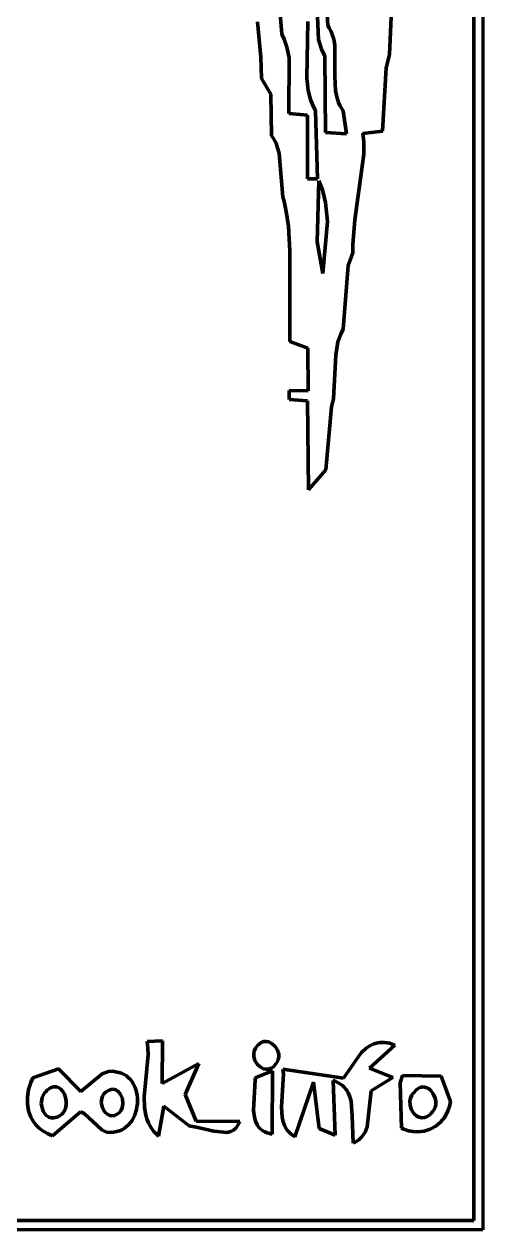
# Model space of a CAD drawing. Header units: millimetres. Extents: x 0 to 7.9, y 0 to 11.
# Drawn here: x 7.184 to 7.875, y 0 to 1.816 of the extents above; entities that cross this region are included whole.
import ezdxf

# ---------------------------------------------------------------- set-up
doc = ezdxf.new("R2010")
doc.units = ezdxf.units.MM
doc.layers.add('color#010101ff', color=7, linetype='CONTINUOUS', lineweight=100)
doc.layers.add('color#ffffffff', color=7, linetype='CONTINUOUS', lineweight=100)

msp = doc.modelspace()

# ---------------------------------------------------------------- linework, layer by layer
at = {"layer": 'color#010101ff'}
for p, q in [((7.875, 11.0278), (7.875, 0)), ((7.8611, 0.014), (7.8616, 11.0137)), ((7.6411, 1.8146), (7.6369, 1.8933)), ((7.6235, 1.8745), (7.6272, 1.7933)), ((7.567, 1.8654), (7.5718, 1.8011)), ((7.7371, 1.8384), (7.7341, 1.7708)), ((7.5403, 1.7664), (7.5352, 1.8196)), ((7.6097, 1.7351), (7.6111, 1.8203)), ((7.5718, 1.8011), (7.5756, 1.7935)), ((7.6436, 1.8105), (7.6411, 1.8146)), ((7.6458, 1.8064), (7.6436, 1.8105)), ((7.6476, 1.8022), (7.6458, 1.8064)), ((7.6503, 1.7935), (7.6476, 1.8022)), ((7.5756, 1.7935), (7.5798, 1.7817)), ((7.5798, 1.7817), (7.5831, 1.7655)), ((7.6272, 1.7933), (7.6317, 1.7786)), ((7.6519, 1.7847), (7.6503, 1.7935)), ((7.6521, 1.7385), (7.6519, 1.7847)), ((7.5412, 1.7343), (7.5403, 1.7664)), ((7.5831, 1.7655), (7.5828, 1.6815)), ((7.6317, 1.7786), (7.637, 1.7681)), ((7.637, 1.7681), (7.638, 1.6531)), ((7.7341, 1.7708), (7.7305, 1.7543)), ((7.7291, 1.7503), (7.7238, 1.655)), ((7.7305, 1.7543), (7.7291, 1.7503)), ((7.5555, 1.7108), (7.5412, 1.7343)), ((7.6118, 1.7165), (7.6097, 1.7351)), ((7.6531, 1.7157), (7.6521, 1.7385)), ((7.5567, 1.6483), (7.5555, 1.7108)), ((7.6153, 1.703), (7.6118, 1.7165)), ((7.6548, 1.7068), (7.6531, 1.7157)), ((7.6186, 1.6943), (7.6153, 1.703)), ((7.623, 1.6857), (7.6186, 1.6943)), ((7.6576, 1.6982), (7.6548, 1.7068)), ((7.6595, 1.694), (7.6576, 1.6982)), ((7.6617, 1.6899), (7.6595, 1.694)), ((7.6643, 1.6858), (7.6617, 1.6899)), ((7.5828, 1.6815), (7.6107, 1.6792)), ((7.6107, 1.6792), (7.6108, 1.5834)), ((7.6256, 1.5833), (7.623, 1.6857)), ((7.6695, 1.6511), (7.6643, 1.6858)), ((7.638, 1.6531), (7.6695, 1.6511)), ((7.7238, 1.655), (7.6943, 1.6518)), ((7.5586, 1.6455), (7.5567, 1.6483)), ((7.5633, 1.6368), (7.5586, 1.6455)), ((7.5678, 1.6215), (7.5633, 1.6368)), ((7.6943, 1.6518), (7.6955, 1.6391)), ((7.6955, 1.6391), (7.6958, 1.6204)), ((7.5735, 1.5564), (7.5678, 1.6215)), ((7.6958, 1.6204), (7.682, 1.5217)), ((7.6108, 1.5834), (7.6256, 1.5833)), ((7.6277, 1.5803), (7.6253, 1.4882)), ((7.6331, 1.5667), (7.6277, 1.5803)), ((7.6379, 1.5479), (7.6331, 1.5667)), ((7.5754, 1.5491), (7.5735, 1.5564)), ((7.5786, 1.5343), (7.5754, 1.5491)), ((7.6406, 1.5188), (7.6379, 1.5479)), ((7.5819, 1.512), (7.5786, 1.5343)), ((7.5841, 1.4745), (7.5819, 1.512)), ((7.6339, 1.4405), (7.6406, 1.5188)), ((7.682, 1.5217), (7.6788, 1.4844)), ((7.584, 1.3385), (7.5841, 1.4745)), ((7.6253, 1.4882), (7.6339, 1.4405)), ((7.6789, 1.4719), (7.6718, 1.4529)), ((7.6788, 1.4844), (7.6789, 1.4719)), ((7.6718, 1.4529), (7.6647, 1.3567)), ((7.6608, 1.3493), (7.6566, 1.3378)), ((7.6647, 1.3567), (7.6608, 1.3493)), ((7.6111, 1.328), (7.584, 1.3385)), ((7.6117, 1.264), (7.6111, 1.328)), ((7.6566, 1.3378), (7.6532, 1.3179)), ((7.6532, 1.3179), (7.6499, 1.252)), ((7.5831, 1.2511), (7.5833, 1.2647)), ((7.5833, 1.2647), (7.6117, 1.264)), ((7.6108, 1.2491), (7.5831, 1.2511)), ((7.6124, 1.1148), (7.6108, 1.2491)), ((7.6469, 1.24), (7.6382, 1.1447)), ((7.6499, 1.252), (7.6469, 1.24)), ((7.6382, 1.1447), (7.6124, 1.1148)), ((7.3691, 0.2836), (7.3922, 0.2846)), ((7.3702, 0.2738), (7.3691, 0.2836)), ((7.3704, 0.2636), (7.3702, 0.2738)), ((7.3922, 0.2846), (7.3915, 0.2207)), ((7.5305, 0.2694), (7.5325, 0.2735)), ((7.5325, 0.2735), (7.534, 0.2755)), ((7.534, 0.2755), (7.5356, 0.2777)), ((7.5356, 0.2777), (7.5373, 0.2795)), ((7.5373, 0.2795), (7.5391, 0.281)), ((7.5391, 0.281), (7.5409, 0.2822)), ((7.5409, 0.2822), (7.5447, 0.2836)), ((7.5447, 0.2836), (7.5485, 0.2839)), ((7.5485, 0.2839), (7.5523, 0.2831)), ((7.5523, 0.2831), (7.5576, 0.2804)), ((7.5576, 0.2804), (7.5621, 0.2762)), ((7.5621, 0.2762), (7.5655, 0.2708)), ((7.6916, 0.2669), (7.6992, 0.2737)), ((7.6992, 0.2737), (7.7047, 0.2773)), ((7.7422, 0.2784), (7.7043, 0.2438)), ((7.7047, 0.2773), (7.7105, 0.2801)), ((7.7105, 0.2801), (7.7167, 0.2818)), ((7.7167, 0.2818), (7.72, 0.2823)), ((7.72, 0.2823), (7.7234, 0.2824)), ((7.7234, 0.2824), (7.7269, 0.2823)), ((7.7269, 0.2823), (7.7306, 0.2819)), ((7.7306, 0.2819), (7.7343, 0.2811)), ((7.7343, 0.2811), (7.7382, 0.2799)), ((7.7382, 0.2799), (7.7422, 0.2784)), ((7.3648, 0.2002), (7.3704, 0.2636)), ((7.5296, 0.2652), (7.5305, 0.2694)), ((7.5297, 0.261), (7.5296, 0.2652)), ((7.5314, 0.255), (7.5297, 0.261)), ((7.5348, 0.2496), (7.5314, 0.255)), ((7.5665, 0.2562), (7.5646, 0.2521)), ((7.5655, 0.2708), (7.5673, 0.2647)), ((7.5674, 0.2605), (7.5665, 0.2562)), ((7.5673, 0.2647), (7.5674, 0.2605)), ((7.6652, 0.2284), (7.6916, 0.2669)), ((7.197, 0.2293), (7.2355, 0.2428)), ((7.2355, 0.2428), (7.269, 0.2084)), ((7.3014, 0.2351), (7.3109, 0.2388)), ((7.3109, 0.2388), (7.3172, 0.239)), ((7.3172, 0.239), (7.3216, 0.2381)), ((7.3216, 0.2381), (7.3262, 0.2373)), ((7.3262, 0.2373), (7.3305, 0.2359)), ((7.3915, 0.2207), (7.4472, 0.2506)), ((7.4472, 0.2506), (7.4264, 0.2037)), ((7.5319, 0.2289), (7.5579, 0.2396)), ((7.5393, 0.2454), (7.5348, 0.2496)), ((7.5446, 0.2427), (7.5393, 0.2454)), ((7.5485, 0.242), (7.5446, 0.2427)), ((7.5523, 0.2422), (7.5485, 0.242)), ((7.5561, 0.2436), (7.5523, 0.2422)), ((7.558, 0.2447), (7.5561, 0.2436)), ((7.5579, 0.2396), (7.5577, 0.1442)), ((7.5598, 0.2462), (7.558, 0.2447)), ((7.5615, 0.248), (7.5598, 0.2462)), ((7.5631, 0.2502), (7.5615, 0.248)), ((7.5646, 0.2521), (7.5631, 0.2502)), ((7.5743, 0.2353), (7.5735, 0.2423)), ((7.5735, 0.2423), (7.6652, 0.2284)), ((7.7043, 0.2438), (7.7391, 0.2296)), ((7.1905, 0.2114), (7.1938, 0.2222)), ((7.1938, 0.2222), (7.197, 0.2293)), ((7.269, 0.2084), (7.3014, 0.2351)), ((7.3305, 0.2359), (7.3344, 0.2341)), ((7.3344, 0.2341), (7.3379, 0.2319)), ((7.3379, 0.2319), (7.3411, 0.2293)), ((7.3411, 0.2293), (7.344, 0.2263)), ((7.344, 0.2263), (7.3465, 0.223)), ((7.3465, 0.223), (7.3486, 0.2194)), ((7.3486, 0.2194), (7.3504, 0.2156)), ((7.5295, 0.1797), (7.532, 0.2258)), ((7.532, 0.2258), (7.5319, 0.2289)), ((7.5714, 0.1847), (7.5743, 0.2353)), ((7.6199, 0.2227), (7.5917, 0.1404)), ((7.6281, 0.1529), (7.6199, 0.2227)), ((7.6533, 0.2233), (7.6492, 0.2249)), ((7.6492, 0.2249), (7.6525, 0.1428)), ((7.657, 0.2215), (7.6533, 0.2233)), ((7.6604, 0.2195), (7.657, 0.2215)), ((7.6633, 0.2173), (7.6604, 0.2195)), ((7.7391, 0.2296), (7.7065, 0.2096)), ((7.7505, 0.2217), (7.7538, 0.2325)), ((7.7525, 0.1531), (7.7505, 0.2217)), ((7.7538, 0.2325), (7.812, 0.2318)), ((7.812, 0.2318), (7.8262, 0.1932)), ((7.1887, 0.2005), (7.1905, 0.2114)), ((7.1887, 0.1898), (7.1887, 0.2005)), ((7.2145, 0.2063), (7.2108, 0.1996)), ((7.2157, 0.2077), (7.2145, 0.2063)), ((7.2184, 0.2104), (7.2157, 0.2077)), ((7.221, 0.2124), (7.2184, 0.2104)), ((7.2236, 0.214), (7.221, 0.2124)), ((7.226, 0.215), (7.2236, 0.214)), ((7.2284, 0.2155), (7.226, 0.215)), ((7.2307, 0.2156), (7.2284, 0.2155)), ((7.2329, 0.2153), (7.2307, 0.2156)), ((7.235, 0.2146), (7.2329, 0.2153)), ((7.237, 0.2135), (7.235, 0.2146)), ((7.2388, 0.2122), (7.237, 0.2135)), ((7.242, 0.2086), (7.2388, 0.2122)), ((7.2445, 0.2042), (7.242, 0.2086)), ((7.2462, 0.1992), (7.2445, 0.2042)), ((7.3018, 0.2014), (7.3006, 0.1977)), ((7.3039, 0.2047), (7.3018, 0.2014)), ((7.3069, 0.2074), (7.3039, 0.2047)), ((7.309, 0.209), (7.3069, 0.2074)), ((7.311, 0.2102), (7.309, 0.209)), ((7.3129, 0.2111), (7.311, 0.2102)), ((7.3148, 0.2116), (7.3129, 0.2111)), ((7.3184, 0.2118), (7.3148, 0.2116)), ((7.3218, 0.2109), (7.3184, 0.2118)), ((7.3247, 0.2092), (7.3218, 0.2109)), ((7.3284, 0.2051), (7.3247, 0.2092)), ((7.3317, 0.1979), (7.3284, 0.2051)), ((7.3504, 0.2156), (7.3519, 0.2116)), ((7.3519, 0.2116), (7.353, 0.2074)), ((7.353, 0.2074), (7.3538, 0.2031)), ((7.3538, 0.2031), (7.3543, 0.1988)), ((7.3651, 0.185), (7.3648, 0.2002)), ((7.4264, 0.2037), (7.4428, 0.1636)), ((7.6659, 0.2149), (7.6633, 0.2173)), ((7.6682, 0.2123), (7.6659, 0.2149)), ((7.6703, 0.2095), (7.6682, 0.2123)), ((7.672, 0.2066), (7.6703, 0.2095)), ((7.6747, 0.2004), (7.672, 0.2066)), ((7.6765, 0.1937), (7.6747, 0.2004)), ((7.7065, 0.2096), (7.7008, 0.1554)), ((7.7677, 0.2028), (7.7657, 0.1986)), ((7.7691, 0.2048), (7.7677, 0.2028)), ((7.7708, 0.2066), (7.7691, 0.2048)), ((7.7727, 0.2091), (7.7708, 0.2066)), ((7.7747, 0.2111), (7.7727, 0.2091)), ((7.7768, 0.2127), (7.7747, 0.2111)), ((7.7789, 0.2139), (7.7768, 0.2127)), ((7.7809, 0.2148), (7.7789, 0.2139)), ((7.783, 0.2152), (7.7809, 0.2148)), ((7.7851, 0.2154), (7.783, 0.2152)), ((7.789, 0.2147), (7.7851, 0.2154)), ((7.7928, 0.2129), (7.789, 0.2147)), ((7.7962, 0.2103), (7.7928, 0.2129)), ((7.8003, 0.2049), (7.7962, 0.2103)), ((7.8031, 0.1984), (7.8003, 0.2049)), ((7.1904, 0.1795), (7.1887, 0.1898)), ((7.2108, 0.1996), (7.2095, 0.1899)), ((7.2095, 0.1899), (7.2122, 0.1786)), ((7.245, 0.1806), (7.246, 0.1831)), ((7.246, 0.1831), (7.2471, 0.1883)), ((7.2471, 0.1938), (7.2462, 0.1992)), ((7.2471, 0.1883), (7.2471, 0.1938)), ((7.3006, 0.1977), (7.3, 0.1918)), ((7.3, 0.1918), (7.3017, 0.1839)), ((7.3017, 0.1839), (7.3055, 0.1772)), ((7.3298, 0.1802), (7.3315, 0.1838)), ((7.3315, 0.1838), (7.3326, 0.1898)), ((7.3326, 0.1898), (7.3317, 0.1979)), ((7.3537, 0.1855), (7.3529, 0.1811)), ((7.3543, 0.1899), (7.3537, 0.1855)), ((7.3543, 0.1988), (7.3544, 0.1943)), ((7.3544, 0.1943), (7.3543, 0.1899)), ((7.3665, 0.1753), (7.3651, 0.185)), ((7.3943, 0.1862), (7.3863, 0.1414)), ((7.4324, 0.1566), (7.3943, 0.1862)), ((7.5723, 0.1698), (7.5714, 0.1847)), ((7.6782, 0.1715), (7.6765, 0.1937)), ((7.7657, 0.1986), (7.7648, 0.1942)), ((7.7648, 0.1942), (7.7652, 0.1874)), ((7.7652, 0.1874), (7.7673, 0.181)), ((7.8007, 0.1799), (7.8029, 0.1843)), ((7.8029, 0.1843), (7.8039, 0.189)), ((7.804, 0.1937), (7.8031, 0.1984)), ((7.8039, 0.189), (7.804, 0.1937)), ((7.8246, 0.1859), (7.8222, 0.1791)), ((7.8262, 0.1932), (7.8246, 0.1859)), ((7.1939, 0.1699), (7.1904, 0.1795)), ((7.1973, 0.1639), (7.1939, 0.1699)), ((7.2014, 0.1584), (7.1973, 0.1639)), ((7.2122, 0.1786), (7.2166, 0.1727)), ((7.2166, 0.1727), (7.221, 0.1699)), ((7.221, 0.1699), (7.2245, 0.1689)), ((7.2245, 0.1689), (7.2285, 0.1688)), ((7.2685, 0.1778), (7.2264, 0.1419)), ((7.2285, 0.1688), (7.2328, 0.1698)), ((7.2328, 0.1698), (7.2357, 0.1709)), ((7.2357, 0.1709), (7.2382, 0.1724)), ((7.2382, 0.1724), (7.2404, 0.1741)), ((7.2404, 0.1741), (7.2422, 0.176)), ((7.2422, 0.176), (7.2438, 0.1782)), ((7.2438, 0.1782), (7.245, 0.1806)), ((7.274, 0.1752), (7.2685, 0.1778)), ((7.3006, 0.1506), (7.274, 0.1752)), ((7.3055, 0.1772), (7.3096, 0.1736)), ((7.3096, 0.1736), (7.3127, 0.1722)), ((7.3127, 0.1722), (7.3162, 0.1717)), ((7.3162, 0.1717), (7.3199, 0.1723)), ((7.3199, 0.1723), (7.3218, 0.1731)), ((7.3218, 0.1731), (7.3237, 0.1742)), ((7.3237, 0.1742), (7.3257, 0.1757)), ((7.3257, 0.1757), (7.3273, 0.177)), ((7.3273, 0.177), (7.3298, 0.1802)), ((7.3464, 0.165), (7.3439, 0.1616)), ((7.3485, 0.1688), (7.3464, 0.165)), ((7.3503, 0.1727), (7.3485, 0.1688)), ((7.3517, 0.1768), (7.3503, 0.1727)), ((7.3529, 0.1811), (7.3517, 0.1768)), ((7.3676, 0.1706), (7.3665, 0.1753)), ((7.3691, 0.166), (7.3676, 0.1706)), ((7.3709, 0.1615), (7.3691, 0.166)), ((7.4428, 0.1636), (7.5085, 0.1632)), ((7.5306, 0.1697), (7.5295, 0.1797)), ((7.5322, 0.1636), (7.5306, 0.1697)), ((7.5347, 0.1581), (7.5322, 0.1636)), ((7.5739, 0.1628), (7.5723, 0.1698)), ((7.6797, 0.1304), (7.6782, 0.1715)), ((7.7673, 0.181), (7.7709, 0.1755)), ((7.7709, 0.1755), (7.7756, 0.1713)), ((7.7756, 0.1713), (7.7792, 0.1696)), ((7.7792, 0.1696), (7.7831, 0.1688)), ((7.7831, 0.1688), (7.7871, 0.1691)), ((7.7871, 0.1691), (7.7892, 0.1698)), ((7.7892, 0.1698), (7.7912, 0.1708)), ((7.7912, 0.1708), (7.7933, 0.1721)), ((7.7933, 0.1721), (7.7953, 0.1738)), ((7.7953, 0.1738), (7.7973, 0.1759)), ((7.7973, 0.1759), (7.7992, 0.1779)), ((7.7992, 0.1779), (7.8007, 0.1799)), ((7.8174, 0.17), (7.8112, 0.1623)), ((7.8222, 0.1791), (7.8174, 0.17)), ((7.2064, 0.1534), (7.2014, 0.1584)), ((7.2122, 0.1489), (7.2064, 0.1534)), ((7.2189, 0.1451), (7.2122, 0.1489)), ((7.3078, 0.1473), (7.3006, 0.1506)), ((7.314, 0.1467), (7.3078, 0.1473)), ((7.3185, 0.1474), (7.314, 0.1467)), ((7.323, 0.1481), (7.3185, 0.1474)), ((7.3273, 0.1493), (7.323, 0.1481)), ((7.3312, 0.1509), (7.3273, 0.1493)), ((7.3348, 0.153), (7.3312, 0.1509)), ((7.3382, 0.1555), (7.3348, 0.153)), ((7.3412, 0.1584), (7.3382, 0.1555)), ((7.3439, 0.1616), (7.3412, 0.1584)), ((7.3731, 0.1572), (7.3709, 0.1615)), ((7.3757, 0.153), (7.3731, 0.1572)), ((7.3788, 0.1489), (7.3757, 0.153)), ((7.3823, 0.1451), (7.3788, 0.1489)), ((7.4452, 0.1543), (7.4324, 0.1566)), ((7.4697, 0.1489), (7.4452, 0.1543)), ((7.4889, 0.1465), (7.4697, 0.1489)), ((7.4953, 0.148), (7.4889, 0.1465)), ((7.4991, 0.1501), (7.4953, 0.148)), ((7.5027, 0.1533), (7.4991, 0.1501)), ((7.5043, 0.1553), (7.5027, 0.1533)), ((7.5058, 0.1576), (7.5043, 0.1553)), ((7.5072, 0.1602), (7.5058, 0.1576)), ((7.5085, 0.1632), (7.5072, 0.1602)), ((7.5364, 0.1556), (7.5347, 0.1581)), ((7.5384, 0.1532), (7.5364, 0.1556)), ((7.5407, 0.1511), (7.5384, 0.1532)), ((7.5433, 0.1493), (7.5407, 0.1511)), ((7.5463, 0.1476), (7.5433, 0.1493)), ((7.5497, 0.1462), (7.5463, 0.1476)), ((7.5535, 0.1451), (7.5497, 0.1462)), ((7.5765, 0.1563), (7.5739, 0.1628)), ((7.5782, 0.1532), (7.5765, 0.1563)), ((7.5802, 0.1503), (7.5782, 0.1532)), ((7.5825, 0.1475), (7.5802, 0.1503)), ((7.5852, 0.145), (7.5825, 0.1475)), ((7.6525, 0.1428), (7.6281, 0.1529)), ((7.6974, 0.1473), (7.6924, 0.1401)), ((7.7008, 0.1554), (7.6974, 0.1473)), ((7.7561, 0.1516), (7.7525, 0.1531)), ((7.7631, 0.1494), (7.7561, 0.1516)), ((7.7701, 0.1481), (7.7631, 0.1494)), ((7.7768, 0.1477), (7.7701, 0.1481)), ((7.7866, 0.1487), (7.7768, 0.1477)), ((7.7957, 0.1515), (7.7866, 0.1487)), ((7.8039, 0.1561), (7.7957, 0.1515)), ((7.8112, 0.1623), (7.8039, 0.1561)), ((7.2264, 0.1419), (7.2189, 0.1451)), ((7.3863, 0.1414), (7.3823, 0.1451)), ((7.5577, 0.1442), (7.5535, 0.1451)), ((7.5883, 0.1426), (7.5852, 0.145)), ((7.5917, 0.1404), (7.5883, 0.1426)), ((7.6827, 0.1321), (7.6797, 0.1304)), ((7.688, 0.1359), (7.6827, 0.1321)), ((7.6924, 0.1401), (7.688, 0.1359)), ((7.875, 0), (0, 0)), ((0.0139, 0.0139), (7.8611, 0.014))]:
    msp.add_line(p, q, dxfattribs=at)
at = {"layer": 'color#ffffffff'}
for p, q in [((7.8616, 11.0137), (7.8611, 0.014)), ((7.6369, 1.8933), (7.6411, 1.8146)), ((7.6272, 1.7933), (7.6235, 1.8745)), ((7.5718, 1.8011), (7.567, 1.8654)), ((7.7341, 1.7708), (7.7371, 1.8384)), ((7.5352, 1.8196), (7.5403, 1.7664)), ((7.6111, 1.8203), (7.6097, 1.7351)), ((7.5756, 1.7935), (7.5718, 1.8011)), ((7.6411, 1.8146), (7.6436, 1.8105)), ((7.6436, 1.8105), (7.6458, 1.8064)), ((7.6458, 1.8064), (7.6476, 1.8022)), ((7.6476, 1.8022), (7.6503, 1.7935)), ((7.5798, 1.7817), (7.5756, 1.7935)), ((7.5831, 1.7655), (7.5798, 1.7817)), ((7.6317, 1.7786), (7.6272, 1.7933)), ((7.6503, 1.7935), (7.6519, 1.7847)), ((7.6519, 1.7847), (7.6521, 1.7385)), ((7.5403, 1.7664), (7.5412, 1.7343)), ((7.5828, 1.6815), (7.5831, 1.7655)), ((7.637, 1.7681), (7.6317, 1.7786)), ((7.638, 1.6531), (7.637, 1.7681)), ((7.7305, 1.7543), (7.7341, 1.7708)), ((7.7238, 1.655), (7.7291, 1.7503)), ((7.7291, 1.7503), (7.7305, 1.7543)), ((7.5412, 1.7343), (7.5555, 1.7108)), ((7.6097, 1.7351), (7.6118, 1.7165)), ((7.6521, 1.7385), (7.6531, 1.7157)), ((7.5555, 1.7108), (7.5567, 1.6483)), ((7.6118, 1.7165), (7.6153, 1.703)), ((7.6531, 1.7157), (7.6548, 1.7068)), ((7.6153, 1.703), (7.6186, 1.6943)), ((7.6186, 1.6943), (7.623, 1.6857)), ((7.6548, 1.7068), (7.6576, 1.6982)), ((7.6576, 1.6982), (7.6595, 1.694)), ((7.6595, 1.694), (7.6617, 1.6899)), ((7.6617, 1.6899), (7.6643, 1.6858)), ((7.6107, 1.6792), (7.5828, 1.6815)), ((7.6108, 1.5834), (7.6107, 1.6792)), ((7.623, 1.6857), (7.6256, 1.5833)), ((7.6643, 1.6858), (7.6695, 1.6511)), ((7.6695, 1.6511), (7.638, 1.6531)), ((7.6943, 1.6518), (7.7238, 1.655)), ((7.5567, 1.6483), (7.5586, 1.6455)), ((7.5586, 1.6455), (7.5633, 1.6368)), ((7.5633, 1.6368), (7.5678, 1.6215)), ((7.6955, 1.6391), (7.6943, 1.6518)), ((7.6958, 1.6204), (7.6955, 1.6391)), ((7.5678, 1.6215), (7.5735, 1.5564)), ((7.682, 1.5217), (7.6958, 1.6204)), ((7.6256, 1.5833), (7.6108, 1.5834)), ((7.6253, 1.4882), (7.6277, 1.5803)), ((7.6277, 1.5803), (7.6331, 1.5667)), ((7.6331, 1.5667), (7.6379, 1.5479)), ((7.5735, 1.5564), (7.5754, 1.5491)), ((7.5754, 1.5491), (7.5786, 1.5343)), ((7.6379, 1.5479), (7.6406, 1.5188)), ((7.5786, 1.5343), (7.5819, 1.512)), ((7.5819, 1.512), (7.5841, 1.4745)), ((7.6406, 1.5188), (7.6339, 1.4405)), ((7.6788, 1.4844), (7.682, 1.5217)), ((7.5841, 1.4745), (7.584, 1.3385)), ((7.6339, 1.4405), (7.6253, 1.4882)), ((7.6718, 1.4529), (7.6789, 1.4719)), ((7.6789, 1.4719), (7.6788, 1.4844)), ((7.6647, 1.3567), (7.6718, 1.4529)), ((7.6566, 1.3378), (7.6608, 1.3493)), ((7.6608, 1.3493), (7.6647, 1.3567)), ((7.584, 1.3385), (7.6111, 1.328)), ((7.6111, 1.328), (7.6117, 1.264)), ((7.6532, 1.3179), (7.6566, 1.3378)), ((7.6499, 1.252), (7.6532, 1.3179)), ((7.5833, 1.2647), (7.5831, 1.2511)), ((7.6117, 1.264), (7.5833, 1.2647)), ((7.5831, 1.2511), (7.6108, 1.2491)), ((7.6108, 1.2491), (7.6124, 1.1148)), ((7.6382, 1.1447), (7.6469, 1.24)), ((7.6469, 1.24), (7.6499, 1.252)), ((7.6124, 1.1148), (7.6382, 1.1447)), ((7.3922, 0.2846), (7.3691, 0.2836)), ((7.3691, 0.2836), (7.3702, 0.2738)), ((7.3702, 0.2738), (7.3704, 0.2636)), ((7.3915, 0.2207), (7.3922, 0.2846)), ((7.5325, 0.2735), (7.5305, 0.2694)), ((7.534, 0.2755), (7.5325, 0.2735)), ((7.5356, 0.2777), (7.534, 0.2755)), ((7.5373, 0.2795), (7.5356, 0.2777)), ((7.5391, 0.281), (7.5373, 0.2795)), ((7.5409, 0.2822), (7.5391, 0.281)), ((7.5447, 0.2836), (7.5409, 0.2822)), ((7.5485, 0.2839), (7.5447, 0.2836)), ((7.5523, 0.2831), (7.5485, 0.2839)), ((7.5576, 0.2804), (7.5523, 0.2831)), ((7.5621, 0.2762), (7.5576, 0.2804)), ((7.5655, 0.2708), (7.5621, 0.2762)), ((7.6992, 0.2737), (7.6916, 0.2669)), ((7.7047, 0.2773), (7.6992, 0.2737)), ((7.7043, 0.2438), (7.7422, 0.2784)), ((7.7105, 0.2801), (7.7047, 0.2773)), ((7.7167, 0.2818), (7.7105, 0.2801)), ((7.72, 0.2823), (7.7167, 0.2818)), ((7.7234, 0.2824), (7.72, 0.2823)), ((7.7269, 0.2823), (7.7234, 0.2824)), ((7.7306, 0.2819), (7.7269, 0.2823)), ((7.7343, 0.2811), (7.7306, 0.2819)), ((7.7382, 0.2799), (7.7343, 0.2811)), ((7.7422, 0.2784), (7.7382, 0.2799)), ((7.3704, 0.2636), (7.3648, 0.2002)), ((7.5305, 0.2694), (7.5296, 0.2652)), ((7.5296, 0.2652), (7.5297, 0.261)), ((7.5297, 0.261), (7.5314, 0.255)), ((7.5314, 0.255), (7.5348, 0.2496)), ((7.5646, 0.2521), (7.5665, 0.2562)), ((7.5673, 0.2647), (7.5655, 0.2708)), ((7.5665, 0.2562), (7.5674, 0.2605)), ((7.5674, 0.2605), (7.5673, 0.2647)), ((7.6916, 0.2669), (7.6652, 0.2284)), ((7.2355, 0.2428), (7.197, 0.2293)), ((7.269, 0.2084), (7.2355, 0.2428)), ((7.3109, 0.2388), (7.3014, 0.2351)), ((7.3172, 0.239), (7.3109, 0.2388)), ((7.3216, 0.2381), (7.3172, 0.239)), ((7.3262, 0.2373), (7.3216, 0.2381)), ((7.3305, 0.2359), (7.3262, 0.2373)), ((7.4472, 0.2506), (7.3915, 0.2207)), ((7.4264, 0.2037), (7.4472, 0.2506)), ((7.5579, 0.2396), (7.5319, 0.2289)), ((7.5348, 0.2496), (7.5393, 0.2454)), ((7.5393, 0.2454), (7.5446, 0.2427)), ((7.5446, 0.2427), (7.5485, 0.242)), ((7.5485, 0.242), (7.5523, 0.2422)), ((7.5523, 0.2422), (7.5561, 0.2436)), ((7.5561, 0.2436), (7.558, 0.2447)), ((7.5577, 0.1442), (7.5579, 0.2396)), ((7.558, 0.2447), (7.5598, 0.2462)), ((7.5598, 0.2462), (7.5615, 0.248)), ((7.5615, 0.248), (7.5631, 0.2502)), ((7.5631, 0.2502), (7.5646, 0.2521)), ((7.6652, 0.2284), (7.5735, 0.2423)), ((7.5735, 0.2423), (7.5743, 0.2353)), ((7.7391, 0.2296), (7.7043, 0.2438)), ((7.1938, 0.2222), (7.1905, 0.2114)), ((7.197, 0.2293), (7.1938, 0.2222)), ((7.3014, 0.2351), (7.269, 0.2084)), ((7.3344, 0.2341), (7.3305, 0.2359)), ((7.3379, 0.2319), (7.3344, 0.2341)), ((7.3411, 0.2293), (7.3379, 0.2319)), ((7.344, 0.2263), (7.3411, 0.2293)), ((7.3465, 0.223), (7.344, 0.2263)), ((7.3486, 0.2194), (7.3465, 0.223)), ((7.3504, 0.2156), (7.3486, 0.2194)), ((7.532, 0.2258), (7.5295, 0.1797)), ((7.5319, 0.2289), (7.532, 0.2258)), ((7.5743, 0.2353), (7.5714, 0.1847)), ((7.5917, 0.1404), (7.6199, 0.2227)), ((7.6199, 0.2227), (7.6281, 0.1529)), ((7.6525, 0.1428), (7.6492, 0.2249)), ((7.6492, 0.2249), (7.6533, 0.2233)), ((7.6533, 0.2233), (7.657, 0.2215)), ((7.657, 0.2215), (7.6604, 0.2195)), ((7.6604, 0.2195), (7.6633, 0.2173)), ((7.7065, 0.2096), (7.7391, 0.2296)), ((7.7538, 0.2325), (7.7505, 0.2217)), ((7.7505, 0.2217), (7.7525, 0.1531)), ((7.812, 0.2318), (7.7538, 0.2325)), ((7.8262, 0.1932), (7.812, 0.2318)), ((7.1905, 0.2114), (7.1887, 0.2005)), ((7.1887, 0.2005), (7.1887, 0.1898)), ((7.2108, 0.1996), (7.2145, 0.2063)), ((7.2145, 0.2063), (7.2157, 0.2077)), ((7.2157, 0.2077), (7.2184, 0.2104)), ((7.2184, 0.2104), (7.221, 0.2124)), ((7.221, 0.2124), (7.2236, 0.214)), ((7.2236, 0.214), (7.226, 0.215)), ((7.226, 0.215), (7.2284, 0.2155)), ((7.2284, 0.2155), (7.2307, 0.2156)), ((7.2307, 0.2156), (7.2329, 0.2153)), ((7.2329, 0.2153), (7.235, 0.2146)), ((7.235, 0.2146), (7.237, 0.2135)), ((7.237, 0.2135), (7.2388, 0.2122)), ((7.2388, 0.2122), (7.242, 0.2086)), ((7.242, 0.2086), (7.2445, 0.2042)), ((7.2445, 0.2042), (7.2462, 0.1992)), ((7.3006, 0.1977), (7.3018, 0.2014)), ((7.3018, 0.2014), (7.3039, 0.2047)), ((7.3039, 0.2047), (7.3069, 0.2074)), ((7.3069, 0.2074), (7.309, 0.209)), ((7.309, 0.209), (7.311, 0.2102)), ((7.311, 0.2102), (7.3129, 0.2111)), ((7.3129, 0.2111), (7.3148, 0.2116)), ((7.3148, 0.2116), (7.3184, 0.2118)), ((7.3184, 0.2118), (7.3218, 0.2109)), ((7.3218, 0.2109), (7.3247, 0.2092)), ((7.3247, 0.2092), (7.3284, 0.2051)), ((7.3284, 0.2051), (7.3317, 0.1979)), ((7.3519, 0.2116), (7.3504, 0.2156)), ((7.353, 0.2074), (7.3519, 0.2116)), ((7.3538, 0.2031), (7.353, 0.2074)), ((7.3543, 0.1988), (7.3538, 0.2031)), ((7.3648, 0.2002), (7.3651, 0.185)), ((7.4428, 0.1636), (7.4264, 0.2037)), ((7.6633, 0.2173), (7.6659, 0.2149)), ((7.6659, 0.2149), (7.6682, 0.2123)), ((7.6682, 0.2123), (7.6703, 0.2095)), ((7.6703, 0.2095), (7.672, 0.2066)), ((7.672, 0.2066), (7.6747, 0.2004)), ((7.6747, 0.2004), (7.6765, 0.1937)), ((7.7008, 0.1554), (7.7065, 0.2096)), ((7.7657, 0.1986), (7.7677, 0.2028)), ((7.7677, 0.2028), (7.7691, 0.2048)), ((7.7691, 0.2048), (7.7708, 0.2066)), ((7.7708, 0.2066), (7.7727, 0.2091)), ((7.7727, 0.2091), (7.7747, 0.2111)), ((7.7747, 0.2111), (7.7768, 0.2127)), ((7.7768, 0.2127), (7.7789, 0.2139)), ((7.7789, 0.2139), (7.7809, 0.2148)), ((7.7809, 0.2148), (7.783, 0.2152)), ((7.783, 0.2152), (7.7851, 0.2154)), ((7.7851, 0.2154), (7.789, 0.2147)), ((7.789, 0.2147), (7.7928, 0.2129)), ((7.7928, 0.2129), (7.7962, 0.2103)), ((7.7962, 0.2103), (7.8003, 0.2049)), ((7.8003, 0.2049), (7.8031, 0.1984)), ((7.1887, 0.1898), (7.1904, 0.1795)), ((7.2095, 0.1899), (7.2108, 0.1996)), ((7.2122, 0.1786), (7.2095, 0.1899)), ((7.246, 0.1831), (7.245, 0.1806)), ((7.2471, 0.1883), (7.246, 0.1831)), ((7.2462, 0.1992), (7.2471, 0.1938)), ((7.2471, 0.1938), (7.2471, 0.1883)), ((7.3, 0.1918), (7.3006, 0.1977)), ((7.3017, 0.1839), (7.3, 0.1918)), ((7.3055, 0.1772), (7.3017, 0.1839)), ((7.3315, 0.1838), (7.3298, 0.1802)), ((7.3326, 0.1898), (7.3315, 0.1838)), ((7.3317, 0.1979), (7.3326, 0.1898)), ((7.3529, 0.1811), (7.3537, 0.1855)), ((7.3537, 0.1855), (7.3543, 0.1899)), ((7.3544, 0.1943), (7.3543, 0.1988)), ((7.3543, 0.1899), (7.3544, 0.1943)), ((7.3651, 0.185), (7.3665, 0.1753)), ((7.3863, 0.1414), (7.3943, 0.1862)), ((7.3943, 0.1862), (7.4324, 0.1566)), ((7.5714, 0.1847), (7.5723, 0.1698)), ((7.6765, 0.1937), (7.6782, 0.1715)), ((7.7648, 0.1942), (7.7657, 0.1986)), ((7.7652, 0.1874), (7.7648, 0.1942)), ((7.7673, 0.181), (7.7652, 0.1874)), ((7.8029, 0.1843), (7.8007, 0.1799)), ((7.8039, 0.189), (7.8029, 0.1843)), ((7.8031, 0.1984), (7.804, 0.1937)), ((7.804, 0.1937), (7.8039, 0.189)), ((7.8222, 0.1791), (7.8246, 0.1859)), ((7.8246, 0.1859), (7.8262, 0.1932)), ((7.1904, 0.1795), (7.1939, 0.1699)), ((7.1939, 0.1699), (7.1973, 0.1639)), ((7.1973, 0.1639), (7.2014, 0.1584)), ((7.2166, 0.1727), (7.2122, 0.1786)), ((7.221, 0.1699), (7.2166, 0.1727)), ((7.2245, 0.1689), (7.221, 0.1699)), ((7.2285, 0.1688), (7.2245, 0.1689)), ((7.2264, 0.1419), (7.2685, 0.1778)), ((7.2328, 0.1698), (7.2285, 0.1688)), ((7.2357, 0.1709), (7.2328, 0.1698)), ((7.2382, 0.1724), (7.2357, 0.1709)), ((7.2404, 0.1741), (7.2382, 0.1724)), ((7.2422, 0.176), (7.2404, 0.1741)), ((7.2438, 0.1782), (7.2422, 0.176)), ((7.245, 0.1806), (7.2438, 0.1782)), ((7.2685, 0.1778), (7.274, 0.1752)), ((7.274, 0.1752), (7.3006, 0.1506)), ((7.3096, 0.1736), (7.3055, 0.1772)), ((7.3127, 0.1722), (7.3096, 0.1736)), ((7.3162, 0.1717), (7.3127, 0.1722)), ((7.3199, 0.1723), (7.3162, 0.1717)), ((7.3218, 0.1731), (7.3199, 0.1723)), ((7.3237, 0.1742), (7.3218, 0.1731)), ((7.3257, 0.1757), (7.3237, 0.1742)), ((7.3273, 0.177), (7.3257, 0.1757)), ((7.3298, 0.1802), (7.3273, 0.177)), ((7.3439, 0.1616), (7.3464, 0.165)), ((7.3464, 0.165), (7.3485, 0.1688)), ((7.3485, 0.1688), (7.3503, 0.1727)), ((7.3503, 0.1727), (7.3517, 0.1768)), ((7.3517, 0.1768), (7.3529, 0.1811)), ((7.3665, 0.1753), (7.3676, 0.1706)), ((7.3676, 0.1706), (7.3691, 0.166)), ((7.3691, 0.166), (7.3709, 0.1615)), ((7.5085, 0.1632), (7.4428, 0.1636)), ((7.5295, 0.1797), (7.5306, 0.1697)), ((7.5306, 0.1697), (7.5322, 0.1636)), ((7.5322, 0.1636), (7.5347, 0.1581)), ((7.5723, 0.1698), (7.5739, 0.1628)), ((7.6782, 0.1715), (7.6797, 0.1304)), ((7.7709, 0.1755), (7.7673, 0.181)), ((7.7756, 0.1713), (7.7709, 0.1755)), ((7.7792, 0.1696), (7.7756, 0.1713)), ((7.7831, 0.1688), (7.7792, 0.1696)), ((7.7871, 0.1691), (7.7831, 0.1688)), ((7.7892, 0.1698), (7.7871, 0.1691)), ((7.7912, 0.1708), (7.7892, 0.1698)), ((7.7933, 0.1721), (7.7912, 0.1708)), ((7.7953, 0.1738), (7.7933, 0.1721)), ((7.7973, 0.1759), (7.7953, 0.1738)), ((7.7992, 0.1779), (7.7973, 0.1759)), ((7.8007, 0.1799), (7.7992, 0.1779)), ((7.8112, 0.1623), (7.8174, 0.17)), ((7.8174, 0.17), (7.8222, 0.1791)), ((7.2014, 0.1584), (7.2064, 0.1534)), ((7.2064, 0.1534), (7.2122, 0.1489)), ((7.2122, 0.1489), (7.2189, 0.1451)), ((7.3006, 0.1506), (7.3078, 0.1473)), ((7.3078, 0.1473), (7.314, 0.1467)), ((7.314, 0.1467), (7.3185, 0.1474)), ((7.3185, 0.1474), (7.323, 0.1481)), ((7.323, 0.1481), (7.3273, 0.1493)), ((7.3273, 0.1493), (7.3312, 0.1509)), ((7.3312, 0.1509), (7.3348, 0.153)), ((7.3348, 0.153), (7.3382, 0.1555)), ((7.3382, 0.1555), (7.3412, 0.1584)), ((7.3412, 0.1584), (7.3439, 0.1616)), ((7.3709, 0.1615), (7.3731, 0.1572)), ((7.3731, 0.1572), (7.3757, 0.153)), ((7.3757, 0.153), (7.3788, 0.1489)), ((7.3788, 0.1489), (7.3823, 0.1451)), ((7.4324, 0.1566), (7.4452, 0.1543)), ((7.4452, 0.1543), (7.4697, 0.1489)), ((7.4697, 0.1489), (7.4889, 0.1465)), ((7.4889, 0.1465), (7.4953, 0.148)), ((7.4953, 0.148), (7.4991, 0.1501)), ((7.4991, 0.1501), (7.5027, 0.1533)), ((7.5027, 0.1533), (7.5043, 0.1553)), ((7.5043, 0.1553), (7.5058, 0.1576)), ((7.5058, 0.1576), (7.5072, 0.1602)), ((7.5072, 0.1602), (7.5085, 0.1632)), ((7.5347, 0.1581), (7.5364, 0.1556)), ((7.5364, 0.1556), (7.5384, 0.1532)), ((7.5384, 0.1532), (7.5407, 0.1511)), ((7.5407, 0.1511), (7.5433, 0.1493)), ((7.5433, 0.1493), (7.5463, 0.1476)), ((7.5463, 0.1476), (7.5497, 0.1462)), ((7.5497, 0.1462), (7.5535, 0.1451)), ((7.5739, 0.1628), (7.5765, 0.1563)), ((7.5765, 0.1563), (7.5782, 0.1532)), ((7.5782, 0.1532), (7.5802, 0.1503)), ((7.5802, 0.1503), (7.5825, 0.1475)), ((7.5825, 0.1475), (7.5852, 0.145)), ((7.6281, 0.1529), (7.6525, 0.1428)), ((7.6924, 0.1401), (7.6974, 0.1473)), ((7.6974, 0.1473), (7.7008, 0.1554)), ((7.7525, 0.1531), (7.7561, 0.1516)), ((7.7561, 0.1516), (7.7631, 0.1494)), ((7.7631, 0.1494), (7.7701, 0.1481)), ((7.7701, 0.1481), (7.7768, 0.1477)), ((7.7768, 0.1477), (7.7866, 0.1487)), ((7.7866, 0.1487), (7.7957, 0.1515)), ((7.7957, 0.1515), (7.8039, 0.1561)), ((7.8039, 0.1561), (7.8112, 0.1623)), ((7.2189, 0.1451), (7.2264, 0.1419)), ((7.3823, 0.1451), (7.3863, 0.1414)), ((7.5535, 0.1451), (7.5577, 0.1442)), ((7.5852, 0.145), (7.5883, 0.1426)), ((7.5883, 0.1426), (7.5917, 0.1404)), ((7.6797, 0.1304), (7.6827, 0.1321)), ((7.6827, 0.1321), (7.688, 0.1359)), ((7.688, 0.1359), (7.6924, 0.1401)), ((7.8611, 0.014), (0.0139, 0.0139))]:
    msp.add_line(p, q, dxfattribs=at)

doc.saveas('drawing.dxf')
